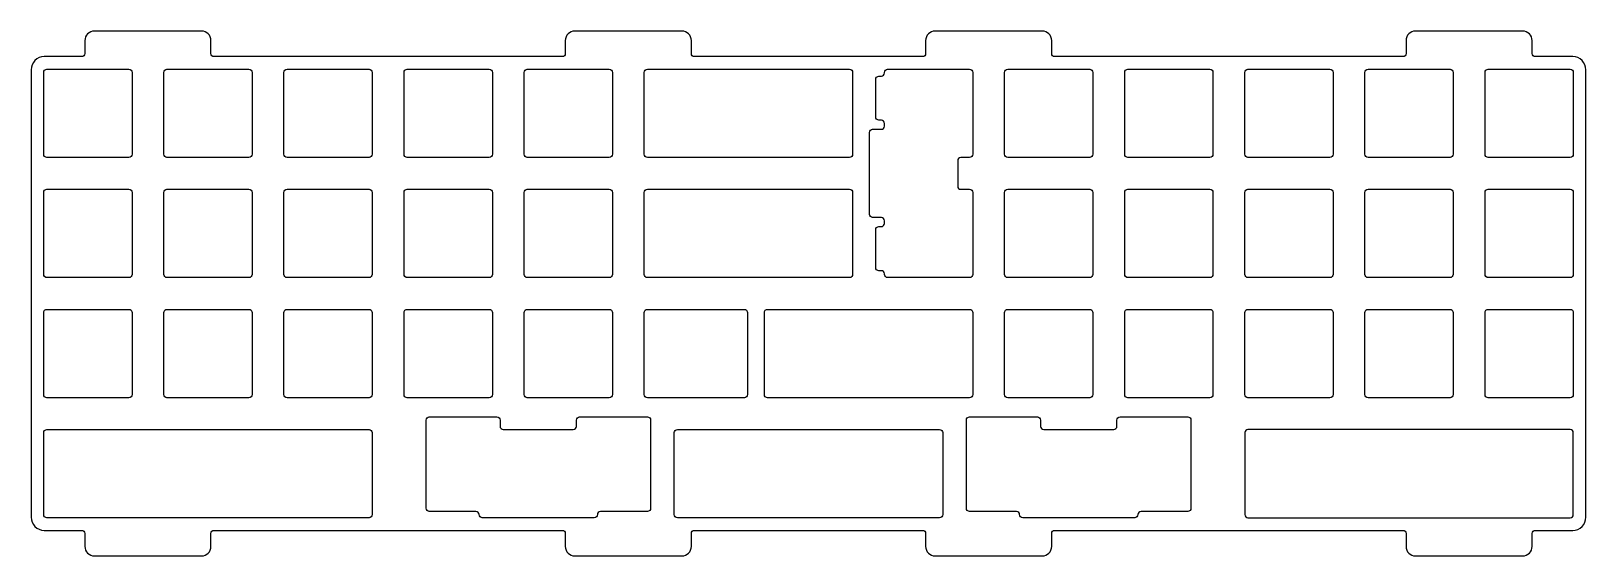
# Model space of a CAD drawing. Header units: millimetres. Extents: x 17 to 264, y -100 to -17.
import ezdxf

# ---------------------------------------------------------------- set-up
doc = ezdxf.new("R2010")
doc.units = ezdxf.units.MM
doc.layers.get('0').update_dxf_attribs({"linetype": 'CONTINUOUS'})

msp = doc.modelspace()

# ---------------------------------------------------------------- linework, layer by layer
for points in [[(27.38, -16.99, 0.414214), (25.88, -18.49), (25.88, -20.54, -0.414214), (25.38, -21.04), (19.45, -21.04, 0.414213), (17.36, -23.14), (17.36, -94.09, 0.414213), (19.45, -96.19), (25.38, -96.19, -0.414214), (25.88, -96.69), (25.88, -98.74, 0.414214), (27.38, -100.24), (44.38, -100.24, 0.414214), (45.88, -98.74), (45.88, -96.69, -0.414214), (46.38, -96.19), (101.58, -96.19, -0.414214), (102.08, -96.69), (102.08, -98.74, 0.414214), (103.58, -100.24), (120.58, -100.24, 0.414214), (122.08, -98.74), (122.08, -96.69, -0.414214), (122.58, -96.19), (158.73, -96.19, -0.414214), (159.23, -96.69), (159.23, -98.74, 0.414214), (160.73, -100.24), (177.73, -100.24, 0.414214), (179.23, -98.74), (179.23, -96.69, -0.414214), (179.73, -96.19), (234.93, -96.19, -0.414214), (235.43, -96.69), (235.43, -98.74, 0.414214), (236.93, -100.24), (253.93, -100.24, 0.414214), (255.43, -98.74), (255.43, -96.69, -0.414214), (255.93, -96.19), (261.86, -96.19, 0.414223), (263.95, -94.09), (263.95, -23.14, 0.41419), (261.86, -21.04), (255.93, -21.04, -0.414214), (255.43, -20.54), (255.43, -18.49, 0.414214), (253.93, -16.99), (236.93, -16.99, 0.414214), (235.43, -18.49), (235.43, -20.54, -0.414214), (234.93, -21.04), (179.73, -21.04, -0.414214), (179.23, -20.54), (179.23, -18.49, 0.414214), (177.73, -16.99), (160.73, -16.99, 0.414214), (159.23, -18.49), (159.23, -20.54, -0.414214), (158.73, -21.04), (122.58, -21.04, -0.414214), (122.08, -20.54), (122.08, -18.49, 0.414214), (120.58, -16.99), (103.58, -16.99, 0.414214), (102.08, -18.49), (102.08, -20.54, -0.414214), (101.58, -21.04), (46.38, -21.04, -0.414214), (45.88, -20.54), (45.88, -18.49, 0.414214), (44.38, -16.99)], [(33.36, -23.54), (33.36, -36.54, -0.414214), (32.86, -37.04), (19.86, -37.04, -0.414214), (19.36, -36.54), (19.36, -23.54, -0.414214), (19.86, -23.04), (32.86, -23.04, -0.414214)], [(52.41, -23.54), (52.41, -36.54, -0.414214), (51.91, -37.04), (38.91, -37.04, -0.414214), (38.41, -36.54), (38.41, -23.54, -0.414214), (38.91, -23.04), (51.91, -23.04, -0.414214)], [(71.46, -23.54), (71.46, -36.54, -0.414214), (70.96, -37.04), (57.96, -37.04, -0.414214), (57.46, -36.54), (57.46, -23.54, -0.414214), (57.96, -23.04), (70.96, -23.04, -0.414214)], [(90.51, -23.54), (90.51, -36.54, -0.414214), (90.01, -37.04), (77.01, -37.04, -0.414214), (76.51, -36.54), (76.51, -23.54, -0.414214), (77.01, -23.04), (90.01, -23.04, -0.414214)], [(109.56, -23.54), (109.56, -36.54, -0.414214), (109.06, -37.04), (96.06, -37.04, -0.414214), (95.56, -36.54), (95.56, -23.54, -0.414214), (96.06, -23.04), (109.06, -23.04, -0.414214)], [(147.16, -37.04), (115.11, -37.04, -0.414214), (114.61, -36.54), (114.61, -23.54, -0.414214), (115.11, -23.04), (147.16, -23.04, -0.414214), (147.66, -23.54), (147.66, -36.54, -0.414214)], [(152.21, -24.13, 0.414214), (152.71, -23.63), (152.71, -23.54, -0.414214), (153.21, -23.04), (166.21, -23.04, -0.414214), (166.71, -23.54), (166.71, -36.54, -0.414214), (166.21, -37.04), (164.82, -37.04, 0.414214), (164.32, -37.54), (164.32, -41.59, 0.414214), (164.82, -42.09), (166.21, -42.09, -0.414214), (166.71, -42.59), (166.71, -55.59, -0.414214), (166.21, -56.09), (153.21, -56.09, -0.414214), (152.71, -55.59), (152.71, -55.5, 0.414214), (152.21, -55), (151.82, -55, -0.414214), (151.32, -54.5), (151.32, -48.5, -0.414214), (151.82, -48), (152.21, -48, 0.414214), (152.71, -47.5), (152.71, -47.07, 0.414214), (152.21, -46.57), (150.82, -46.57, -0.414214), (150.32, -46.07), (150.32, -33.07, -0.414214), (150.82, -32.57), (152.21, -32.57, 0.414214), (152.71, -32.07), (152.71, -31.63, 0.414214), (152.21, -31.13), (151.82, -31.13, -0.414214), (151.32, -30.63), (151.32, -24.63, -0.414214), (151.82, -24.13)], [(185.76, -23.54), (185.76, -36.54, -0.414214), (185.26, -37.04), (172.26, -37.04, -0.414214), (171.76, -36.54), (171.76, -23.54, -0.414214), (172.26, -23.04), (185.26, -23.04, -0.414214)], [(204.81, -23.54), (204.81, -36.54, -0.414214), (204.31, -37.04), (191.31, -37.04, -0.414214), (190.81, -36.54), (190.81, -23.54, -0.414214), (191.31, -23.04), (204.31, -23.04, -0.414214)], [(223.86, -23.54), (223.86, -36.54, -0.414214), (223.36, -37.04), (210.36, -37.04, -0.414214), (209.86, -36.54), (209.86, -23.54, -0.414214), (210.36, -23.04), (223.36, -23.04, -0.414214)], [(242.91, -23.54), (242.91, -36.54, -0.414214), (242.41, -37.04), (229.41, -37.04, -0.414214), (228.91, -36.54), (228.91, -23.54, -0.414214), (229.41, -23.04), (242.41, -23.04, -0.414214)], [(261.96, -23.54), (261.96, -36.54, -0.414214), (261.46, -37.04), (248.46, -37.04, -0.414214), (247.96, -36.54), (247.96, -23.54, -0.414214), (248.46, -23.04), (261.46, -23.04, -0.414214)], [(33.36, -42.59), (33.36, -55.59, -0.414214), (32.86, -56.09), (19.86, -56.09, -0.414214), (19.36, -55.59), (19.36, -42.59, -0.414214), (19.86, -42.09), (32.86, -42.09, -0.414214)], [(52.41, -42.59), (52.41, -55.59, -0.414214), (51.91, -56.09), (38.91, -56.09, -0.414214), (38.41, -55.59), (38.41, -42.59, -0.414214), (38.91, -42.09), (51.91, -42.09, -0.414214)], [(71.46, -42.59), (71.46, -55.59, -0.414214), (70.96, -56.09), (57.96, -56.09, -0.414214), (57.46, -55.59), (57.46, -42.59, -0.414214), (57.96, -42.09), (70.96, -42.09, -0.414214)], [(90.51, -42.59), (90.51, -55.59, -0.414214), (90.01, -56.09), (77.01, -56.09, -0.414214), (76.51, -55.59), (76.51, -42.59, -0.414214), (77.01, -42.09), (90.01, -42.09, -0.414214)], [(109.56, -42.59), (109.56, -55.59, -0.414214), (109.06, -56.09), (96.06, -56.09, -0.414214), (95.56, -55.59), (95.56, -42.59, -0.414214), (96.06, -42.09), (109.06, -42.09, -0.414214)], [(147.66, -42.59), (147.66, -55.59, -0.414214), (147.16, -56.09), (115.11, -56.09, -0.414214), (114.61, -55.59), (114.61, -42.59, -0.414214), (115.11, -42.09), (147.16, -42.09, -0.414214)], [(185.76, -42.59), (185.76, -55.59, -0.414214), (185.26, -56.09), (172.26, -56.09, -0.414214), (171.76, -55.59), (171.76, -42.59, -0.414214), (172.26, -42.09), (185.26, -42.09, -0.414214)], [(204.81, -42.59), (204.81, -55.59, -0.414214), (204.31, -56.09), (191.31, -56.09, -0.414214), (190.81, -55.59), (190.81, -42.59, -0.414214), (191.31, -42.09), (204.31, -42.09, -0.414214)], [(223.86, -42.59), (223.86, -55.59, -0.414214), (223.36, -56.09), (210.36, -56.09, -0.414214), (209.86, -55.59), (209.86, -42.59, -0.414214), (210.36, -42.09), (223.36, -42.09, -0.414214)], [(242.91, -42.59), (242.91, -55.59, -0.414214), (242.41, -56.09), (229.41, -56.09, -0.414214), (228.91, -55.59), (228.91, -42.59, -0.414214), (229.41, -42.09), (242.41, -42.09, -0.414214)], [(261.96, -42.59), (261.96, -55.59, -0.414214), (261.46, -56.09), (248.46, -56.09, -0.414214), (247.96, -55.59), (247.96, -42.59, -0.414214), (248.46, -42.09), (261.46, -42.09, -0.414214)], [(33.36, -61.64), (33.36, -74.64, -0.414214), (32.86, -75.14), (19.86, -75.14, -0.414214), (19.36, -74.64), (19.36, -61.64, -0.414214), (19.86, -61.14), (32.86, -61.14, -0.414214)], [(52.41, -61.64), (52.41, -74.64, -0.414214), (51.91, -75.14), (38.91, -75.14, -0.414214), (38.41, -74.64), (38.41, -61.64, -0.414214), (38.91, -61.14), (51.91, -61.14, -0.414214)], [(71.46, -61.64), (71.46, -74.64, -0.414214), (70.96, -75.14), (57.96, -75.14, -0.414214), (57.46, -74.64), (57.46, -61.64, -0.414214), (57.96, -61.14), (70.96, -61.14, -0.414214)], [(90.51, -61.64), (90.51, -74.64, -0.414214), (90.01, -75.14), (77.01, -75.14, -0.414214), (76.51, -74.64), (76.51, -61.64, -0.414214), (77.01, -61.14), (90.01, -61.14, -0.414214)], [(109.56, -61.64), (109.56, -74.64, -0.414214), (109.06, -75.14), (96.06, -75.14, -0.414214), (95.56, -74.64), (95.56, -61.64, -0.414214), (96.06, -61.14), (109.06, -61.14, -0.414214)], [(130.99, -61.64), (130.99, -74.64, -0.414214), (130.49, -75.14), (115.11, -75.14, -0.414214), (114.61, -74.64), (114.61, -61.64, -0.414214), (115.11, -61.14), (130.49, -61.14, -0.414214)], [(166.71, -61.64), (166.71, -74.64, -0.414214), (166.21, -75.14), (134.16, -75.14, -0.414214), (133.66, -74.64), (133.66, -61.64, -0.414214), (134.16, -61.14), (166.21, -61.14, -0.414214)], [(185.76, -61.64), (185.76, -74.64, -0.414214), (185.26, -75.14), (172.26, -75.14, -0.414214), (171.76, -74.64), (171.76, -61.64, -0.414214), (172.26, -61.14), (185.26, -61.14, -0.414214)], [(204.81, -61.64), (204.81, -74.64, -0.414214), (204.31, -75.14), (191.31, -75.14, -0.414214), (190.81, -74.64), (190.81, -61.64, -0.414214), (191.31, -61.14), (204.31, -61.14, -0.414214)], [(223.86, -61.64), (223.86, -74.64, -0.414214), (223.36, -75.14), (210.36, -75.14, -0.414214), (209.86, -74.64), (209.86, -61.64, -0.414214), (210.36, -61.14), (223.36, -61.14, -0.414214)], [(242.91, -61.64), (242.91, -74.64, -0.414214), (242.41, -75.14), (229.41, -75.14, -0.414214), (228.91, -74.64), (228.91, -61.64, -0.414214), (229.41, -61.14), (242.41, -61.14, -0.414214)], [(261.96, -61.64), (261.96, -74.64, -0.414214), (261.46, -75.14), (248.46, -75.14, -0.414214), (247.96, -74.64), (247.96, -61.64, -0.414214), (248.46, -61.14), (261.46, -61.14, -0.414214)], [(88.41, -93.69, 0.414214), (87.91, -93.19), (80.51, -93.19, -0.414214), (80.01, -92.69), (80.01, -78.69, -0.414214), (80.51, -78.19), (91.24, -78.19, -0.414214), (91.74, -78.69), (91.74, -79.69, 0.414214), (92.24, -80.19), (103.35, -80.19, 0.414214), (103.85, -79.69), (103.85, -78.69, -0.414214), (104.35, -78.19), (115.11, -78.19, -0.414214), (115.61, -78.69), (115.61, -92.69, -0.414214), (115.11, -93.19), (107.67, -93.19, 0.414214), (107.17, -93.69, -0.414214), (106.67, -94.19), (88.91, -94.19, -0.414214)], [(174.14, -93.69, 0.414214), (173.64, -93.19), (166.2, -93.19, -0.414214), (165.7, -92.69), (165.7, -78.69, -0.414214), (166.2, -78.19), (176.96, -78.19, -0.414214), (177.46, -78.69), (177.46, -79.69, 0.414214), (177.96, -80.19), (189.07, -80.19, 0.414214), (189.57, -79.69), (189.57, -78.69, -0.414214), (190.07, -78.19), (200.81, -78.19, -0.414214), (201.31, -78.69), (201.31, -92.69, -0.414214), (200.81, -93.19), (193.4, -93.19, 0.414214), (192.9, -93.69, -0.414214), (192.4, -94.19), (174.64, -94.19, -0.414214)], [(71.46, -80.69), (71.46, -93.69, -0.414214), (70.96, -94.19), (19.86, -94.19, -0.414214), (19.36, -93.69), (19.36, -80.69, -0.414214), (19.86, -80.19), (70.96, -80.19, -0.414214)], [(161.94, -80.69), (161.94, -93.69, -0.414214), (161.44, -94.19), (119.87, -94.19, -0.414214), (119.37, -93.69), (119.37, -80.69, -0.414214), (119.87, -80.19), (161.44, -80.19, -0.414214)], [(210.36, -80.19, 0.414214), (209.86, -80.69), (209.86, -93.69, 0.414214), (210.36, -94.19), (261.46, -94.19, 0.414214), (261.96, -93.69), (261.96, -80.69, 0.414214), (261.46, -80.19)]]:
    msp.add_lwpolyline(points, format="xyb", close=True)

doc.saveas('drawing.dxf')
